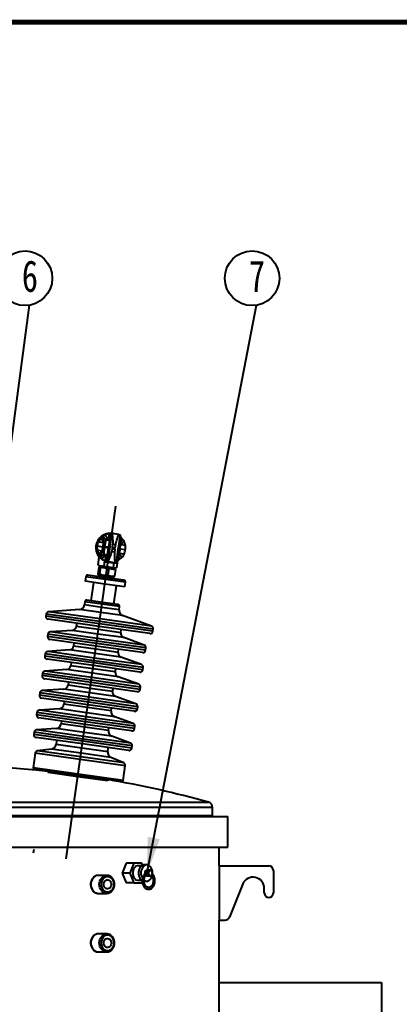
# Model space of a CAD drawing. Header units: millimetres. Extents: x 118006 to 124636, y -130611 to -125922.
# Drawn here: x 121599 to 122020, y -127170 to -126077 of the extents above; entities that cross this region are included whole.
import ezdxf

# ---------------------------------------------------------------- set-up
doc = ezdxf.new("R2010")
doc.units = ezdxf.units.MM
doc.header["$LTSCALE"] = 13
doc.linetypes.add('CENTERX2', pattern=[101.6, 63.5, -12.7, 12.7, -12.7])
for name, color, linetype in [('1', 4, 'Continuous'), ('中心线', 1, 'CENTERX2'), ('几何体', 7, 'Continuous'), ('注释', 2, 'Continuous')]:
    doc.layers.add(name, color=color, linetype=linetype)
doc.styles.add('SLDTEXTSTYLE0', font='hyswlongfangsong.ttf')
doc.styles.get("Standard").update_dxf_attribs({"font": 'gbenor.shx', "bigfont": 'gbcbig.shx'})
doc.dimstyles.new('SLDDIMSTYLE2', dxfattribs={"dimtxt": 0.18, "dimasz": 40.8, "dimexe": 0, "dimexo": 0.0625, "dimgap": 0, "dimtad": 0, "dimtih": 1, "dimtoh": 1, "dimdec": 0, "dimrnd": 1e-09, "dimzin": 0, "dimdsep": 46, "dimtxsty": 'Standard', "dimsah": 1, "dimcen": 0.09, "dimadec": 0, "dimazin": 0, "dimtfac": 40.8, "dimtdec": 0, "dimtofl": 0, "dimtmove": 0, "dimatfit": 3, "dimfxl": 1, "dimfrac": 2, "dimtolj": 1, "dimtzin": 0, "dimarcsym": 0})

msp = doc.modelspace()

# ---------------------------------------------------------------- linework, layer by layer
at = {"layer": '1', "color": 0, "lineweight": 40, "const_width": 5.53}
msp.add_lwpolyline([(118416.24, -130437.24), (124478.52, -130437.24), (124478.52, -126079.97), (118416.24, -126079.97), (118416.24, -130437.24)], dxfattribs=at)
at = {"layer": '中心线'}
for p, q in [((121650.45, -127008.42), (121705.46, -126617.07)), ((121614.37, -126997.87), (121613.78, -127002.08))]:
    msp.add_line(p, q, dxfattribs=at)
at = {"layer": '几何体'}
for p, q in [((121688.77, -126652.52), (121692.11, -126657.01)), ((121691.97, -126653.93), (121689.74, -126650.94)), ((121691.1, -126649.9), (121693.32, -126652.89)), ((121693.32, -126652.89), (121692.56, -126652.79)), ((121693.32, -126652.89), (121696.85, -126653.39)), ((121693.51, -126648.9), (121696.85, -126653.39)), ((121697.89, -126647.46), (121697.05, -126653.42)), ((121699.37, -126647.13), (121697.25, -126662.26)), ((121699.37, -126647.13), (121701.12, -126647.38)), ((121708.67, -126648.44), (121701.12, -126647.38)), ((121702.37, -126647.35), (121701.22, -126647.19)), ((121702.37, -126647.35), (121702.34, -126647.55)), ((121710.03, -126648.63), (121707.9, -126663.76)), ((121708.67, -126648.44), (121710.03, -126648.63)), ((121709.13, -126655.04), (121712, -126652.84)), ((121711.09, -126651.37), (121709.47, -126652.61)), ((121684.5, -126661), (121691.1, -126661.92)), ((121686.2, -126656.39), (121692.08, -126657.21)), ((121690.75, -126666.72), (121691.1, -126661.92)), ((121691.1, -126661.92), (121692.08, -126657.21)), ((121692.5, -126662.65), (121691.96, -126670.12)), ((121692.11, -126657.01), (121691.97, -126653.93)), ((121692.11, -126657.01), (121692.08, -126657.21)), ((121692.65, -126661.61), (121692.5, -126662.65)), ((121692.5, -126662.65), (121697.1, -126663.29)), ((121694.18, -126654.28), (121692.65, -126661.61)), ((121692.65, -126661.61), (121697.25, -126662.26)), ((121694.18, -126654.28), (121698.29, -126654.85)), ((121694.97, -126678.42), (121697.1, -126663.29)), ((121697.05, -126653.42), (121696.85, -126653.39)), ((121697.05, -126653.42), (121698.46, -126653.62)), ((121697.25, -126662.26), (121697.1, -126663.29)), ((121701.58, -126664.14), (121701.78, -126662.68)), ((121701.78, -126662.68), (121702, -126659.15)), ((121704.42, -126663.05), (121701.78, -126662.68)), ((121702, -126659.15), (121705.13, -126659.59)), ((121704.22, -126664.51), (121704.42, -126663.05)), ((121705.13, -126659.59), (121704.42, -126663.05)), ((121707.9, -126663.76), (121707.75, -126664.79)), ((121707.9, -126663.76), (121710.27, -126664.09)), ((121708.94, -126656.35), (121710.82, -126656.62)), ((121709.67, -126655.19), (121709.04, -126655.1)), ((121710.09, -126655.76), (121709.04, -126655.61)), ((121713.02, -126654.21), (121710.05, -126656.47)), ((121710.05, -126656.47), (121710.06, -126656.51)), ((121710.27, -126664.09), (121710.82, -126656.62)), ((121716.05, -126660.58), (121710.59, -126659.81)), ((121714.65, -126656.15), (121710.63, -126659.22)), ((121684.87, -126665.89), (121690.75, -126666.72)), ((121685.6, -126682.61), (121686.9, -126673.36)), ((121686.27, -126670.32), (121690.72, -126666.93)), ((121686.77, -126672.11), (121689.73, -126669.85)), ((121690.75, -126671.21), (121687.78, -126673.48)), ((121689.73, -126669.85), (121690.72, -126666.93)), ((121689.82, -126675.11), (121694.27, -126671.71)), ((121689.98, -126671.11), (121690.75, -126671.21)), ((121690.75, -126666.72), (121690.72, -126666.93)), ((121694.27, -126671.71), (121690.75, -126671.21)), ((121691.96, -126670.12), (121696.06, -126670.7)), ((121693.5, -126678.67), (121694.48, -126671.74)), ((121694.27, -126671.71), (121694.48, -126671.74)), ((121695.89, -126671.94), (121694.48, -126671.74)), ((121700.81, -126667.59), (121701.58, -126664.14)), ((121703.94, -126668.03), (121700.81, -126667.59)), ((121701.58, -126664.14), (121704.22, -126664.51)), ((121704.22, -126664.51), (121703.94, -126668.03)), ((121707.75, -126664.79), (121705.63, -126679.92)), ((121706.46, -126673.42), (121707.09, -126673.51)), ((121708.69, -126676.42), (121706.53, -126673.51)), ((121706.61, -126672.94), (121707.65, -126673.08)), ((121706.71, -126672.2), (121708.59, -126672.46)), ((121707.75, -126664.79), (121710.13, -126665.13)), ((121707.83, -126672.35), (121707.82, -126672.39)), ((121707.82, -126672.39), (121710.04, -126675.38)), ((121708.59, -126672.46), (121710.13, -126665.13)), ((121712.14, -126673.96), (121709.13, -126669.91)), ((121714.71, -126670.09), (121709.25, -126669.32)), ((121710.13, -126665.13), (121710.27, -126664.09)), ((121715.78, -126665.39), (121710.2, -126664.61)), ((121686.5, -126684.58), (121685.47, -126691.91)), ((121685.6, -126682.61), (121692.28, -126683.55)), ((121686.5, -126684.58), (121688.34, -126684.84)), ((121688.34, -126684.84), (121687.31, -126692.17)), ((121688.33, -126682.99), (121688.08, -126684.81)), ((121688.34, -126684.84), (121697.63, -126686.15)), ((121692.28, -126683.55), (121693.14, -126677.44)), ((121692.28, -126683.55), (121702.72, -126685.01)), ((121693.5, -126678.67), (121702.89, -126679.99)), ((121694.97, -126678.42), (121696.72, -126678.67)), ((121704.27, -126679.73), (121696.72, -126678.67)), ((121697.88, -126679.29), (121697.94, -126678.84)), ((121702.72, -126685.01), (121703.48, -126679.62)), ((121702.72, -126685.01), (121706.48, -126685.54)), ((121702.89, -126679.99), (121702.95, -126679.54)), ((121703.49, -126686.97), (121703.74, -126685.16)), ((121704.27, -126679.73), (121705.63, -126679.92)), ((121707.4, -126677.58), (121706.19, -126675.94)), ((121706.48, -126685.54), (121707.62, -126677.41)), ((121672.07, -126695.31), (121671.36, -126700.36)), ((121694.02, -126698.4), (121672.07, -126695.31)), ((121694.3, -126696.42), (121674.32, -126693.62)), ((121685.94, -126692.94), (121686.43, -126693.46)), ((121702.69, -126695.75), (121686.43, -126693.46)), ((121714.28, -126699.23), (121694.3, -126696.42)), ((121697.63, -126686.15), (121696.6, -126693.47)), ((121697.63, -126686.15), (121705.07, -126687.19)), ((121702.69, -126695.75), (121703.3, -126695.38)), ((121705.07, -126687.19), (121704.04, -126694.52)), ((121693.32, -126703.45), (121671.36, -126700.36)), ((121680.47, -126701.64), (121677.62, -126721.97)), ((121715.27, -126706.53), (121693.32, -126703.45)), ((121715.98, -126701.48), (121694.02, -126698.4)), ((121703.3, -126725.58), (121706.16, -126705.25)), ((121715.27, -126706.53), (121715.98, -126701.48)), ((121670.99, -126723.05), (121670.5, -126726.55)), ((121689.69, -126729.25), (121670.5, -126726.55)), ((121690.18, -126725.75), (121670.99, -126723.05)), ((121690.46, -126723.78), (121673.24, -126721.36)), ((121708.88, -126731.95), (121689.69, -126729.25)), ((121709.37, -126728.45), (121690.18, -126725.75)), ((121707.68, -126726.2), (121690.46, -126723.78)), ((121708.88, -126731.95), (121709.37, -126728.45)), ((121628.21, -126736.64), (121627.86, -126739.15)), ((121687.13, -126747.47), (121627.86, -126739.15)), ((121687.48, -126744.97), (121628.21, -126736.64)), ((121664.99, -126731.69), (121630.96, -126734.07)), ((121687.89, -126742.07), (121630.96, -126734.07)), ((121688.87, -126735.05), (121664.99, -126731.69)), ((121712.76, -126738.4), (121688.87, -126735.05)), ((121744.81, -126750.07), (121712.76, -126738.4)), ((121686.71, -126750.44), (121630.4, -126742.53)), ((121662.02, -126746.97), (121661.51, -126750.53)), ((121686.21, -126754), (121661.51, -126750.53)), ((121743.02, -126758.35), (121686.71, -126750.44)), ((121746.4, -126755.8), (121687.13, -126747.47)), ((121746.75, -126753.3), (121687.48, -126744.97)), ((121744.81, -126750.07), (121687.89, -126742.07)), ((121630.1, -126759.06), (121629.74, -126761.57)), ((121684.07, -126769.21), (121629.74, -126761.57)), ((121684.43, -126766.7), (121630.1, -126759.06)), ((121656.92, -126754.81), (121632.85, -126756.5)), ((121684.83, -126763.8), (121632.85, -126756.5)), ((121685.53, -126758.83), (121656.92, -126754.81)), ((121714.14, -126762.85), (121685.53, -126758.83)), ((121710.91, -126757.47), (121686.21, -126754)), ((121710.91, -126757.47), (121711.41, -126753.91)), ((121746.4, -126755.8), (121746.75, -126753.3)), ((121683.66, -126772.17), (121632.29, -126764.95)), ((121658.96, -126768.7), (121658.46, -126772.26)), ((121683.16, -126775.73), (121658.46, -126772.26)), ((121735.02, -126779.39), (121683.66, -126772.17)), ((121738.4, -126776.84), (121684.07, -126769.21)), ((121738.76, -126774.34), (121684.43, -126766.7)), ((121736.82, -126771.11), (121684.83, -126763.8)), ((121736.82, -126771.11), (121714.14, -126762.85)), ((121627.04, -126780.8), (121626.69, -126783.3)), ((121681.02, -126790.94), (121626.69, -126783.3)), ((121681.37, -126788.43), (121627.04, -126780.8)), ((121653.87, -126776.54), (121629.8, -126778.23)), ((121681.78, -126785.53), (121629.8, -126778.23)), ((121682.48, -126780.57), (121653.87, -126776.54)), ((121711.09, -126784.59), (121682.48, -126780.57)), ((121707.85, -126779.2), (121683.16, -126775.73)), ((121707.85, -126779.2), (121708.35, -126775.64)), ((121738.4, -126776.84), (121738.76, -126774.34)), ((121680.6, -126793.9), (121629.24, -126786.68)), ((121655.91, -126790.43), (121655.41, -126794)), ((121680.1, -126797.47), (121655.41, -126794)), ((121731.97, -126801.12), (121680.6, -126793.9)), ((121735.35, -126798.58), (121681.02, -126790.94)), ((121735.7, -126796.07), (121681.37, -126788.43)), ((121733.76, -126792.84), (121681.78, -126785.53)), ((121733.76, -126792.84), (121711.09, -126784.59)), ((121623.99, -126802.53), (121623.63, -126805.04)), ((121677.96, -126812.67), (121623.63, -126805.04)), ((121678.32, -126810.16), (121623.99, -126802.53)), ((121650.81, -126798.28), (121626.74, -126799.96)), ((121678.72, -126807.27), (121626.74, -126799.96)), ((121679.42, -126802.3), (121650.81, -126798.28)), ((121708.03, -126806.32), (121679.42, -126802.3)), ((121704.8, -126800.94), (121680.1, -126797.47)), ((121704.8, -126800.94), (121705.3, -126797.37)), ((121735.35, -126798.58), (121735.7, -126796.07)), ((121677.55, -126815.64), (121626.18, -126808.42)), ((121652.85, -126812.16), (121652.35, -126815.73)), ((121677.05, -126819.2), (121652.35, -126815.73)), ((121728.92, -126822.85), (121677.55, -126815.64)), ((121732.3, -126820.31), (121677.96, -126812.67)), ((121732.65, -126817.8), (121678.32, -126810.16)), ((121730.71, -126814.57), (121678.72, -126807.27)), ((121730.71, -126814.57), (121708.03, -126806.32)), ((121620.93, -126824.26), (121620.58, -126826.77)), ((121674.91, -126834.4), (121620.58, -126826.77)), ((121675.26, -126831.9), (121620.93, -126824.26)), ((121647.76, -126820.01), (121623.69, -126821.69)), ((121675.67, -126829), (121623.69, -126821.69)), ((121676.37, -126824.03), (121647.76, -126820.01)), ((121704.98, -126828.05), (121676.37, -126824.03)), ((121701.74, -126822.67), (121677.05, -126819.2)), ((121701.74, -126822.67), (121702.24, -126819.11)), ((121732.3, -126820.31), (121732.65, -126817.8)), ((121674.49, -126837.37), (121623.13, -126830.15)), ((121648.32, -126833.69), (121647.88, -126836.77)), ((121674.06, -126840.45), (121647.88, -126836.77)), ((121725.86, -126844.59), (121674.49, -126837.37)), ((121729.24, -126842.04), (121674.91, -126834.4)), ((121729.59, -126839.53), (121675.26, -126831.9)), ((121727.65, -126836.3), (121675.67, -126829)), ((121727.65, -126836.3), (121704.98, -126828.05)), ((121617.88, -126845.99), (121617.53, -126848.5)), ((121671.86, -126856.14), (121617.53, -126848.5)), ((121672.21, -126853.63), (121617.88, -126845.99)), ((121642.37, -126841.9), (121620.63, -126843.42)), ((121672.62, -126850.73), (121620.63, -126843.42)), ((121673.25, -126846.24), (121642.37, -126841.9)), ((121704.12, -126850.58), (121673.25, -126846.24)), ((121700.24, -126844.12), (121674.06, -126840.45)), ((121700.24, -126844.12), (121700.67, -126841.05)), ((121729.24, -126842.04), (121729.59, -126839.53)), ((121671.44, -126859.1), (121620.07, -126851.88)), ((121645.26, -126855.42), (121644.83, -126858.5)), ((121671.01, -126862.18), (121644.83, -126858.5)), ((121722.81, -126866.32), (121671.44, -126859.1)), ((121726.19, -126863.77), (121671.86, -126856.14)), ((121726.54, -126861.26), (121672.21, -126853.63)), ((121724.6, -126858.04), (121672.62, -126850.73)), ((121724.6, -126858.04), (121704.12, -126850.58)), ((121614.82, -126867.73), (121614.47, -126870.23)), ((121668.8, -126877.87), (121614.47, -126870.23)), ((121669.15, -126875.36), (121614.82, -126867.73)), ((121639.32, -126863.64), (121617.58, -126865.16)), ((121669.56, -126872.46), (121617.58, -126865.16)), ((121670.19, -126867.98), (121639.32, -126863.64)), ((121701.06, -126872.31), (121670.19, -126867.98)), ((121697.18, -126865.86), (121671.01, -126862.18)), ((121697.18, -126865.86), (121697.62, -126862.78)), ((121726.19, -126863.77), (121726.54, -126861.26)), ((121668.39, -126880.83), (121617.02, -126873.61)), ((121639.74, -126876.81), (121639.09, -126881.43)), ((121667.74, -126885.46), (121639.09, -126881.43)), ((121719.75, -126888.05), (121668.39, -126880.83)), ((121723.13, -126885.5), (121668.8, -126877.87)), ((121723.49, -126883), (121669.15, -126875.36)), ((121721.55, -126879.77), (121669.56, -126872.46)), ((121721.55, -126879.77), (121701.06, -126872.31)), ((121616.09, -126890.96), (121613.79, -126907.37)), ((121665.98, -126897.97), (121616.09, -126890.96)), ((121633.89, -126886.54), (121618.69, -126888.41)), ((121666.38, -126895.11), (121618.69, -126888.41)), ((121666.93, -126891.18), (121633.89, -126886.54)), ((121699.97, -126895.83), (121666.93, -126891.18)), ((121696.38, -126889.48), (121667.74, -126885.46)), ((121696.38, -126889.48), (121697.03, -126884.86)), ((121723.13, -126885.5), (121723.49, -126883)), ((121715.86, -126904.98), (121665.98, -126897.97)), ((121714.07, -126901.81), (121666.38, -126895.11)), ((121714.07, -126901.81), (121699.97, -126895.83)), ((121663.67, -126914.38), (121613.79, -126907.37)), ((121663.53, -126915.37), (121614.63, -126908.49)), ((121663.27, -126917.22), (121629.86, -126912.53)), ((121713.56, -126921.39), (121663.67, -126914.38)), ((121713.56, -126921.39), (121715.86, -126904.98)), ((121696.22, -126921.85), (121663.27, -126917.22)), ((121712.43, -126922.24), (121663.53, -126915.37)), ((121409.2, -126945.44), (121808.11, -126945.44)), ((121812.49, -126951.21), (121405.58, -126951.21)), ((121812.49, -126960.17), (121812.49, -126951.21)), ((121399.78, -126960.17), (121812.49, -126960.17)), ((121564.99, -126961.17), (121829.49, -126961.17)), ((121829.49, -126995.17), (121829.49, -126961.17)), ((121564.99, -126995.17), (121829.49, -126995.17)), ((121819.99, -127016.17), (121819.99, -126995.17)), ((121716.96, -127013.02), (121712.43, -127024.02)), ((121725.3, -127013.02), (121716.96, -127013.02)), ((121725.3, -127013.02), (121720.77, -127024.02)), ((121734.36, -127013.02), (121725.3, -127013.02)), ((121735.29, -127015.29), (121734.36, -127013.02)), ((121720.77, -127024.02), (121712.43, -127024.02)), ((121712.43, -127024.02), (121716.96, -127035.02)), ((121720.77, -127024.02), (121725.3, -127035.02)), ((121733.9, -127016.02), (121729.83, -127016.02)), ((121739.65, -127015.02), (121736.84, -127015.02)), ((121743.77, -127021.02), (121739.65, -127021.02)), ((121746.03, -127024.93), (121746.06, -127024.02)), ((121819.99, -127016.17), (121819.99, -127076.17)), ((121819.99, -127016.17), (121874.99, -127016.17)), ((121879.99, -127021.17), (121879.99, -127046.17)), ((121695.33, -127026.61), (121685.97, -127026.61)), ((121695.01, -127026.62), (121695.33, -127026.61)), ((121725.3, -127035.02), (121716.96, -127035.02)), ((121725.3, -127035.02), (121734.36, -127035.02)), ((121729.83, -127032.02), (121733.9, -127032.02)), ((121734.36, -127035.02), (121734.7, -127034.2)), ((121736.84, -127033.02), (121739.65, -127033.02)), ((121739.65, -127027.02), (121743.77, -127027.02)), ((121746.78, -127032.52), (121748.48, -127032.52)), ((121748.48, -127032.52), (121748.78, -127032.52)), ((121846.03, -127036.19), (121831.25, -127073.03)), ((121869.99, -127046.17), (121869.99, -127041.17)), ((121685.97, -127046.61), (121695.33, -127046.61)), ((121695.7, -127046.6), (121695.33, -127046.61)), ((121819.99, -127245.58), (121819.99, -127076.17)), ((121819.99, -127076.17), (121826.61, -127076.17)), ((121695.33, -127091.61), (121685.97, -127091.61)), ((121695.01, -127091.62), (121695.33, -127091.61)), ((121685.97, -127111.61), (121695.33, -127111.61)), ((121695.7, -127111.6), (121695.33, -127111.61)), ((121819.99, -127145.58), (121999.99, -127145.58)), ((121999.99, -127145.58), (121999.99, -127752.58))]:
    msp.add_line(p, q, dxfattribs=at)
at = {"layer": '几何体', "flags": 128}
for points in [[(121812.66, -126961.17), (121812.55, -126960.76), (121812.49, -126960.17)], [(121729.83, -127016.02), (121728.91, -127016.13), (121727.72, -127016.59), (121726.63, -127017.4), (121725.69, -127018.52), (121724.94, -127019.9), (121724.43, -127021.47), (121724.16, -127023.16), (121724.16, -127024.89), (121724.43, -127026.58), (121724.94, -127028.15), (121725.69, -127029.52), (121726.63, -127030.64), (121727.72, -127031.45), (121728.91, -127031.92), (121729.83, -127032.02)], [(121736.84, -127015.02), (121736.52, -127015.03), (121735.23, -127015.31), (121734.01, -127015.94), (121732.91, -127016.9), (121731.97, -127018.16), (121731.23, -127019.65), (121730.72, -127021.33), (121730.46, -127023.11), (121730.46, -127024.93), (121730.72, -127026.71), (121731.23, -127028.39), (121731.97, -127029.88), (121732.91, -127031.14), (121734.01, -127032.1), (121734.58, -127032.45)], [(121746.06, -127024.02), (121745.93, -127022.21), (121745.54, -127020.47), (121744.91, -127018.88), (121744.07, -127017.5), (121743.04, -127016.38), (121741.87, -127015.58), (121740.62, -127015.12), (121739.32, -127015.03), (121738.04, -127015.31), (121736.82, -127015.94), (121735.72, -127016.9), (121734.77, -127018.16), (121734.03, -127019.65), (121733.52, -127021.33), (121733.26, -127023.11), (121733.26, -127024.93), (121733.52, -127026.71), (121734.03, -127028.39), (121734.77, -127029.88), (121734.78, -127029.9)], [(121739.65, -127021.02), (121739.27, -127021.07), (121738.58, -127021.42), (121738.01, -127022.09), (121737.63, -127022.99), (121737.51, -127024.02), (121737.56, -127024.69)], [(121745.91, -127024.02), (121745.78, -127022.99), (121745.41, -127022.09), (121744.84, -127021.42), (121744.14, -127021.07), (121743.4, -127021.07), (121742.7, -127021.42), (121742.13, -127022.09), (121741.76, -127022.99), (121741.63, -127024.02), (121741.76, -127025.05), (121742.13, -127025.95), (121742.7, -127026.62), (121743.4, -127026.98), (121744.14, -127026.98), (121744.84, -127026.62), (121745.41, -127025.95), (121745.78, -127025.05), (121745.91, -127024.02)], [(121685.97, -127026.61), (121685.57, -127026.62), (121684, -127026.89), (121682.5, -127027.51), (121681.13, -127028.46), (121679.93, -127029.71), (121678.95, -127031.2), (121678.22, -127032.89), (121677.77, -127034.72), (121677.62, -127036.61)], [(121686.98, -127036.61), (121687.13, -127034.72), (121687.58, -127032.89), (121688.31, -127031.2), (121689.29, -127029.71), (121690.49, -127028.46), (121691.86, -127027.51), (121693.36, -127026.89), (121694.93, -127026.62), (121695.01, -127026.62)], [(121689.06, -127036.61), (121689.21, -127038.38), (121689.67, -127040.07), (121690.41, -127041.61), (121691.41, -127042.93), (121692.61, -127043.97), (121693.96, -127044.69), (121695.41, -127045.06), (121696.9, -127045.06), (121698.35, -127044.69), (121699.7, -127043.97), (121700.9, -127042.93), (121701.89, -127041.61), (121702.64, -127040.07), (121703.09, -127038.38), (121703.25, -127036.61), (121703.09, -127034.84), (121702.64, -127033.15), (121701.89, -127031.61), (121700.9, -127030.29), (121699.7, -127029.25), (121698.35, -127028.53), (121696.9, -127028.16), (121695.41, -127028.16), (121693.96, -127028.53), (121692.61, -127029.25), (121691.41, -127030.29), (121690.41, -127031.61), (121689.67, -127033.15), (121689.21, -127034.84), (121689.06, -127036.61)], [(121691.98, -127036.61), (121692.13, -127035.26), (121692.59, -127034.01), (121693.3, -127032.96), (121694.23, -127032.17), (121695.3, -127031.71), (121696.44, -127031.62), (121697.55, -127031.9), (121698.56, -127032.53), (121699.39, -127033.45), (121699.98, -127034.62), (121700.29, -127035.93), (121700.29, -127037.29), (121699.98, -127038.6), (121699.39, -127039.77), (121698.56, -127040.69), (121697.55, -127041.32), (121696.44, -127041.6), (121695.3, -127041.51), (121694.23, -127041.05), (121693.3, -127040.26), (121692.59, -127039.21), (121692.13, -127037.96), (121691.98, -127036.61)], [(121736.55, -127031.91), (121736.82, -127032.1), (121738.04, -127032.73), (121739.32, -127033.01), (121740.62, -127032.92), (121741.87, -127032.46), (121743.04, -127031.66), (121744.07, -127030.54), (121744.91, -127029.16), (121745.54, -127027.6)], [(121677.62, -127036.61), (121677.77, -127038.5), (121678.22, -127040.33), (121678.95, -127042.02), (121679.93, -127043.51), (121681.13, -127044.76), (121682.5, -127045.71), (121684, -127046.33), (121685.55, -127046.6)], [(121695.33, -127046.61), (121694.93, -127046.6), (121693.36, -127046.33), (121691.86, -127045.71), (121690.49, -127044.76), (121689.29, -127043.51), (121688.31, -127042.02), (121687.58, -127040.33), (121687.13, -127038.5), (121686.98, -127036.61)], [(121685.55, -127046.6), (121685.57, -127046.6), (121685.97, -127046.61)], [(121685.97, -127091.61), (121685.57, -127091.62), (121684, -127091.89), (121682.5, -127092.51), (121681.13, -127093.46), (121679.93, -127094.71), (121678.95, -127096.2), (121678.22, -127097.89), (121677.77, -127099.72), (121677.62, -127101.61)], [(121686.98, -127101.61), (121687.13, -127099.72), (121687.58, -127097.89), (121688.31, -127096.2), (121689.29, -127094.71), (121690.49, -127093.46), (121691.86, -127092.51), (121693.36, -127091.89), (121694.93, -127091.62), (121695.01, -127091.62)], [(121689.06, -127101.61), (121689.21, -127103.38), (121689.67, -127105.07), (121690.41, -127106.61), (121691.41, -127107.93), (121692.61, -127108.97), (121693.96, -127109.69), (121695.41, -127110.06), (121696.9, -127110.06), (121698.35, -127109.69), (121699.7, -127108.97), (121700.9, -127107.93), (121701.89, -127106.61), (121702.64, -127105.07), (121703.09, -127103.38), (121703.25, -127101.61), (121703.09, -127099.84), (121702.64, -127098.15), (121701.89, -127096.61), (121700.9, -127095.29), (121699.7, -127094.25), (121698.35, -127093.53), (121696.9, -127093.16), (121695.41, -127093.16), (121693.96, -127093.53), (121692.61, -127094.25), (121691.41, -127095.29), (121690.41, -127096.61), (121689.67, -127098.15), (121689.21, -127099.84), (121689.06, -127101.61)], [(121691.98, -127101.61), (121692.13, -127100.26), (121692.59, -127099.01), (121693.3, -127097.96), (121694.23, -127097.17), (121695.3, -127096.71), (121696.44, -127096.62), (121697.55, -127096.9), (121698.56, -127097.53), (121699.39, -127098.45), (121699.98, -127099.62), (121700.29, -127100.93), (121700.29, -127102.29), (121699.98, -127103.6), (121699.39, -127104.77), (121698.56, -127105.69), (121697.55, -127106.32), (121696.44, -127106.6), (121695.3, -127106.51), (121694.23, -127106.05), (121693.3, -127105.26), (121692.59, -127104.21), (121692.13, -127102.96), (121691.98, -127101.61)], [(121677.62, -127101.61), (121677.77, -127103.5), (121678.22, -127105.33), (121678.95, -127107.02), (121679.93, -127108.51), (121681.13, -127109.76), (121682.5, -127110.71), (121684, -127111.33), (121685.55, -127111.6)], [(121685.55, -127111.6), (121685.57, -127111.6), (121685.97, -127111.61)], [(121695.33, -127111.61), (121694.93, -127111.6), (121693.36, -127111.33), (121691.86, -127110.71), (121690.49, -127109.76), (121689.29, -127108.51), (121688.31, -127107.02), (121687.58, -127105.33), (121687.13, -127103.5), (121686.98, -127101.61)]]:
    msp.add_lwpolyline(points, dxfattribs=at)
at = {"layer": '几何体'}
for centre, radius, start, end in [((121699.33, -126663.08), 16.14, 127.48228, 216.51772), ((121700.76, -126663.25), 16.09, 138.16187, 154.76398), ((121699.05, -126662.73), 15.69, 82.06107, 127.46323), ((121700.53, -126662.95), 15.71, 99.68182, 116.55002), ((121700.44, -126662.98), 15.76, 47.46107, 53.57715), ((121700.17, -126663.16), 16.09, 9.23602, 25.83813), ((121700.75, -126663.31), 16.09, 189.23602, 205.83813), ((121699.11, -126663.21), 15.88, 216.63041, 219.75322), ((121700.16, -126663.23), 16.09, 318.16187, 334.76398), ((121700.45, -126663.53), 15.72, 227.45277, 242.2587), ((121700.37, -126663.48), 15.75, 290.42253, 296.53925), ((121674.05, -126695.59), 2, 82, 172), ((121684.05, -126691.96), 2.99, 262, 329.31104), ((121705.39, -126694.96), 2.99, 194.68896, 262), ((121714, -126701.21), 2, 352, 82), ((121664.57, -126725.72), 5.99, 274, 352), ((121672.96, -126723.33), 2, 82, 172), ((121707.4, -126728.17), 2, 352, 82), ((121630.82, -126739.56), 2.99, 172, 262), ((121631.17, -126737.05), 2.99, 94, 172), ((121714.81, -126732.78), 5.99, 172, 250), ((121656.58, -126749.84), 4.99, 274, 352), ((121743.79, -126752.88), 2.99, 352, 70), ((121632.71, -126761.99), 2.99, 172, 262), ((121633.06, -126759.48), 2.99, 94, 172), ((121715.85, -126758.17), 4.99, 172, 250), ((121743.43, -126755.39), 2.99, 262, 352), ((121653.52, -126771.57), 4.99, 274, 352), ((121735.79, -126773.92), 2.99, 352, 70), ((121629.65, -126783.72), 2.99, 172, 262), ((121630, -126781.21), 2.99, 94, 172), ((121712.79, -126779.9), 4.99, 172, 250), ((121735.44, -126776.43), 2.99, 262, 352), ((121650.47, -126793.3), 4.99, 274, 352), ((121732.74, -126795.65), 2.99, 352, 70), ((121626.6, -126805.45), 2.99, 172, 262), ((121626.95, -126802.95), 2.99, 94, 172), ((121709.74, -126801.63), 4.99, 172, 250), ((121732.39, -126798.16), 2.99, 262, 352), ((121647.41, -126815.03), 4.99, 274, 352), ((121729.68, -126817.38), 2.99, 352, 70), ((121623.54, -126827.18), 2.99, 172, 262), ((121623.9, -126824.68), 2.99, 94, 172), ((121706.68, -126823.36), 4.99, 172, 250), ((121729.33, -126819.89), 2.99, 262, 352), ((121641.96, -126835.93), 5.99, 274, 352), ((121726.63, -126839.12), 2.99, 352, 70), ((121620.49, -126848.92), 2.99, 172, 262), ((121620.84, -126846.41), 2.99, 94, 172), ((121706.17, -126844.96), 5.99, 172, 250), ((121726.28, -126841.62), 2.99, 262, 352), ((121638.9, -126857.67), 5.99, 274, 352), ((121723.58, -126860.85), 2.99, 352, 70), ((121617.43, -126870.65), 2.99, 172, 262), ((121617.79, -126868.14), 2.99, 94, 172), ((121703.11, -126866.69), 5.99, 172, 250), ((121723.22, -126863.36), 2.99, 262, 352), ((121633.16, -126880.6), 5.99, 277, 352), ((121720.52, -126882.58), 2.99, 352, 70), ((121619.05, -126891.38), 2.99, 97, 172), ((121702.31, -126890.32), 5.99, 172, 247), ((121720.17, -126885.09), 2.99, 262, 352), ((121712.9, -126904.56), 2.99, 352, 67), ((121514.99, -127992.26), 1087.09, 83.91322, 95.09362), ((121614.77, -126907.51), 0.998, 172, 262), ((121514.99, -127992.26), 1087.09, 74.35744, 80.38817), ((121712.57, -126921.25), 0.998, 262, 352), ((121806.49, -126951.21), 6, 0, 74.35744), ((121874.99, -127021.17), 5, 0, 90), ((121739.69, -127025.28), 1.74, 229.68341, 268.56982), ((121857.49, -127041.17), 12.5, 0, 156.51716), ((121874.99, -127046.17), 5, 180, 0), ((121826.61, -127071.17), 5, 270, 338.14563)]:
    msp.add_arc(centre, radius, start, end, dxfattribs=at)
for centre, major_axis, ratio, start_param, end_param in [((121699.67, -126663.13), (-4.75, 15.98), 0.7360821, 0.5148193, 0.6498167), ((121699.67, -126663.13), (19.02, 4.4), 0.7894274, 1.7141634, 1.8491608), ((121700.14, -126663.19), (2.23, 15.84), 0.9207482, 0.204864, 0.3046927), ((121700.14, -126663.19), (2.23, 15.84), 0.9207482, 0, 0.158279), ((121700.14, -126663.19), (16.69, -2.35), 0.9490795, 1.4125173, 1.5707963), ((121699.67, -126663.13), (8.97, 14.06), 0.7360821, 5.875604, 6.0106014), ((121700.14, -126663.19), (-8.84, 13.87), 0.9341692, 0.8972542, 1.2019469), ((121700.14, -126663.19), (12.32, 10.9), 0.9341692, 1.9396458, 2.2443384), ((121692.22, -126652.74), (0.2, 1.4), 0.112773, 1.9321635, 2.6011732), ((121710.3, -126655.28), (0.2, 1.4), 0.112773, 1.9321635, 2.6011732), ((121699.67, -126663.13), (17.07, -9.48), 0.7894274, 1.0501965, 1.1851939), ((121700.14, -126663.19), (12.32, 10.9), 0.9341692, 5.3859311, 5.6906238), ((121699.67, -126663.13), (8.97, 14.06), 0.7360821, 2.491776, 2.6267734), ((121701.92, -126663.44), (20.02, -2.81), 0.791492, 3.9814605, 4.3720776), ((121699.67, -126663.13), (17.07, -9.48), 0.7894274, 4.4340245, 4.5690219), ((121689.64, -126671.06), (0.2, 1.4), 0.112773, 0.5404195, 1.2094292), ((121707.73, -126673.6), (0.2, 1.4), 0.112773, 0.5404195, 1.2094292), ((121699.67, -126663.13), (19.02, 4.4), 0.7894274, 5.0979914, 5.2329888), ((121700.14, -126663.19), (-8.84, 13.87), 0.9341692, 3.7341542, 4.0388469), ((121699.67, -126663.13), (-4.75, 15.98), 0.7360821, 3.4141766, 3.549174)]:
    msp.add_ellipse(centre, major_axis=major_axis, ratio=ratio, start_param=start_param, end_param=end_param, dxfattribs=at)
for points, knots in [([(121689.74, -126650.94), (121689.78, -126650.89), (121689.85, -126650.8), (121690.06, -126650.61), (121690.31, -126650.4), (121690.59, -126650.2), (121690.87, -126650.02), (121691.02, -126649.94), (121691.1, -126649.9)], [0, 0, 0, 0, 0.1638261, 0.3276535, 0.4913934, 0.6548507, 0.8182779, 1, 1, 1, 1]), ([(121692, -126653.21), (121692.01, -126653.16), (121692.03, -126653.05), (121692.13, -126652.92), (121692.26, -126652.82), (121692.41, -126652.78), (121692.51, -126652.78), (121692.56, -126652.79)], [0, 0, 0, 0, 0.21361354, 0.42787763, 0.62644814, 0.81625066, 1, 1, 1, 1]), ([(121701.12, -126647.38), (121701.32, -126648.77), (121701.87, -126652.66), (121701.95, -126656.61), (121702, -126659.15)], [0, 0, 0, 0, 0.3585631, 1, 1, 1, 1]), ([(121705.13, -126659.59), (121705.56, -126658.02), (121706.44, -126654.88), (121707.59, -126651.13), (121708.43, -126649.04), (121708.67, -126648.44)], [0, 0, 0, 0, 0.4151672, 0.8312595, 1, 1, 1, 1]), ([(121712, -126652.84), (121712.03, -126652.89), (121712.09, -126652.99), (121712.25, -126653.22), (121712.44, -126653.48), (121712.64, -126653.75), (121712.85, -126654.02), (121712.96, -126654.14), (121713.02, -126654.21)], [0, 0, 0, 0, 0.1638261, 0.3276535, 0.4913934, 0.6548507, 0.8182779, 1, 1, 1, 1]), ([(121709.67, -126655.19), (121709.72, -126655.2), (121709.82, -126655.23), (121709.95, -126655.33), (121710.04, -126655.46), (121710.09, -126655.61), (121710.09, -126655.71), (121710.09, -126655.76)], [0, 0, 0, 0, 0.2136135, 0.4278776, 0.6264481, 0.8162507, 1, 1, 1, 1]), ([(121687.78, -126673.48), (121687.73, -126673.42), (121687.61, -126673.32), (121687.4, -126673.08), (121687.19, -126672.81), (121687, -126672.54), (121686.84, -126672.29), (121686.79, -126672.17), (121686.77, -126672.11)], [0, 0, 0, 0, 0.1638261, 0.3276535, 0.4913934, 0.6548507, 0.8182779, 1, 1, 1, 1]), ([(121689.98, -126671.11), (121689.93, -126671.09), (121689.82, -126671.07), (121689.68, -126670.96), (121689.59, -126670.83), (121689.55, -126670.69), (121689.56, -126670.59), (121689.57, -126670.54)], [0, 0, 0, 0, 0.2136135, 0.4278776, 0.6264481, 0.8162507, 1, 1, 1, 1]), ([(121696.72, -126678.67), (121697.29, -126677.38), (121698.9, -126673.8), (121700.07, -126670.02), (121700.81, -126667.59)], [0, 0, 0, 0, 0.3585631, 1, 1, 1, 1]), ([(121703.94, -126668.03), (121703.93, -126669.66), (121703.9, -126672.92), (121703.98, -126676.85), (121704.2, -126679.08), (121704.27, -126679.73)], [0, 0, 0, 0, 0.4151672, 0.8312595, 1, 1, 1, 1]), ([(121707.65, -126673.08), (121707.64, -126673.14), (121707.61, -126673.25), (121707.5, -126673.38), (121707.37, -126673.47), (121707.23, -126673.52), (121707.14, -126673.51), (121707.09, -126673.51)], [0, 0, 0, 0, 0.2136135, 0.4278776, 0.6264481, 0.8162507, 1, 1, 1, 1]), ([(121710.04, -126675.38), (121709.98, -126675.42), (121709.84, -126675.51), (121709.59, -126675.69), (121709.31, -126675.9), (121709.05, -126676.1), (121708.82, -126676.28), (121708.73, -126676.37), (121708.69, -126676.42)], [0, 0, 0, 0, 0.1638261, 0.3276535, 0.4913934, 0.6548507, 0.8182779, 1, 1, 1, 1]), ([(121687.31, -126692.17), (121687.15, -126692.4), (121686.82, -126692.87), (121686.36, -126693.18), (121685.96, -126693.04), (121685.67, -126692.54), (121685.52, -126692.08), (121685.47, -126691.91)], [0, 0, 0, 0, 0.2132445, 0.4314983, 0.6454864, 0.8680422, 1, 1, 1, 1]), ([(121696.6, -126693.47), (121696.43, -126693.52), (121695.64, -126693.73), (121694.22, -126693.98), (121692.28, -126694.02), (121690.34, -126693.63), (121688.67, -126692.95), (121687.7, -126692.39), (121687.31, -126692.17)], [0, 0, 0, 0, 0.055345, 0.2502873, 0.4448229, 0.6537706, 0.8631568, 1, 1, 1, 1]), ([(121704.04, -126694.52), (121703.5, -126694.7), (121702.39, -126695.06), (121700.7, -126695.2), (121699.03, -126694.88), (121697.68, -126694.22), (121696.89, -126693.67), (121696.6, -126693.47)], [0, 0, 0, 0, 0.2132445, 0.4314983, 0.6454864, 0.8680422, 1, 1, 1, 1]), ([(121703.29, -126695.37), (121703.44, -126695.25), (121703.68, -126695.06), (121703.94, -126694.67), (121704.04, -126694.52)], [0, 0, 0, 0, 0.61037482, 1, 1, 1, 1]), ([(121630.93, -126910.78), (121630.78, -126910.88), (121630.48, -126911.09), (121630.01, -126911.65), (121629.86, -126912.18), (121629.77, -126912.52)], [0, 0, 0, 0, 0.24950427, 0.51720886, 1, 1, 1, 1]), ([(121696.73, -126921.67), (121696.73, -126921.32), (121696.72, -126920.67), (121696.32, -126920.18), (121696.14, -126919.95)], [0, 0, 0, 0, 0.542959, 1, 1, 1, 1]), ([(121739.37, -127023.47), (121739.2, -127023.55), (121738.63, -127023.81), (121737.72, -127024.49), (121736.71, -127025.57), (121735.86, -127026.88), (121735.21, -127028.38), (121734.76, -127030.03), (121734.54, -127031.76), (121734.56, -127033.51), (121734.81, -127035.23), (121735.29, -127036.87), (121735.98, -127038.37), (121736.87, -127039.68), (121737.94, -127040.74), (121739.14, -127041.53), (121740.43, -127042), (121741.76, -127042.14), (121743.06, -127041.96), (121744.31, -127041.47), (121745.46, -127040.69), (121746.48, -127039.65), (121747.36, -127038.37), (121748.05, -127036.9), (121748.52, -127035.27), (121748.75, -127033.79), (121748.77, -127032.86), (121748.78, -127032.52)], [0, 0, 0, 0, 0.0164205, 0.0571806, 0.0983552, 0.1400523, 0.1820628, 0.2242048, 0.2663739, 0.3085671, 0.3508113, 0.3931313, 0.4355542, 0.4780671, 0.5205312, 0.5626953, 0.6042553, 0.6450812, 0.6853988, 0.725598, 0.7661037, 0.8071864, 0.8488147, 0.8907902, 0.9329212, 0.9750874, 1, 1, 1, 1]), ([(121739.36, -127023.46), (121739.37, -127023.46), (121739.45, -127023.4), (121739.61, -127023.4), (121739.81, -127023.46), (121739.98, -127023.63), (121740.12, -127023.88), (121740.22, -127024.21), (121740.27, -127024.57), (121740.27, -127024.9), (121740.2, -127025.15), (121740.11, -127025.32), (121740.01, -127025.35), (121739.98, -127025.37)], [0, 0, 0, 0, 0.0062219, 0.1113956, 0.2054264, 0.3008192, 0.4067804, 0.5223936, 0.6370711, 0.743743, 0.8459433, 0.9494804, 1, 1, 1, 1]), ([(121686.16, -127026.65), (121685.96, -127026.64), (121685.25, -127026.58), (121684.04, -127026.82), (121682.58, -127027.36), (121681.23, -127028.2), (121680.04, -127029.29), (121679.02, -127030.62), (121678.22, -127032.14), (121677.67, -127033.81), (121677.41, -127035.32), (121677.38, -127036.26), (121677.37, -127036.61)], [0, 0, 0, 0, 0.0428607, 0.1528187, 0.2626251, 0.3727756, 0.4836366, 0.595322, 0.7077384, 0.8206999, 0.9340314, 1, 1, 1, 1]), ([(121695.72, -127046.56), (121696.01, -127046.55), (121696.82, -127046.52), (121698.09, -127046.13), (121699.49, -127045.43), (121700.76, -127044.43), (121701.86, -127043.2), (121702.75, -127041.76), (121703.42, -127040.15), (121703.83, -127038.42), (121703.97, -127036.64), (121703.84, -127034.85), (121703.43, -127033.11), (121702.76, -127031.48), (121701.85, -127030.01), (121700.73, -127028.75), (121699.43, -127027.75), (121697.99, -127027.05), (121696.49, -127026.63), (121695.49, -127026.63), (121695, -127026.62)], [0, 0, 0, 0, 0.0319733, 0.0877812, 0.143651, 0.1998158, 0.2563898, 0.3133655, 0.3706613, 0.4281808, 0.4858509, 0.54363, 0.6014942, 0.6594158, 0.7173388, 0.7751585, 0.8327218, 0.8898671, 0.9464987, 1, 1, 1, 1]), ([(121746.78, -127032.52), (121746.78, -127032.78), (121746.76, -127033.56), (121746.57, -127034.83), (121746.15, -127036.24), (121745.55, -127037.5), (121744.8, -127038.54), (121743.94, -127039.34), (121743, -127039.87), (121742.03, -127040.12), (121741.03, -127040.08), (121740.02, -127039.73), (121739.06, -127039.06), (121738.21, -127038.13), (121737.51, -127036.97), (121736.98, -127035.62), (121736.64, -127034.15), (121736.52, -127032.61), (121736.62, -127031.07), (121736.93, -127029.58), (121737.43, -127028.23), (121738.1, -127027.06), (121738.9, -127026.13), (121739.56, -127025.6), (121739.93, -127025.42), (121739.99, -127025.39)], [0, 0, 0, 0, 0.023397, 0.0689606, 0.1144752, 0.1598468, 0.205109, 0.2503805, 0.2960045, 0.342637, 0.3909601, 0.4403665, 0.4884497, 0.5351018, 0.5810397, 0.6267472, 0.6724002, 0.718058, 0.763708, 0.8092912, 0.854746, 0.90006, 0.9453054, 0.9906681, 1, 1, 1, 1]), ([(121744.82, -127026.63), (121744.98, -127026.81), (121745.41, -127027.3), (121745.97, -127028.37), (121746.46, -127029.74), (121746.74, -127031.15), (121746.77, -127032.09), (121746.78, -127032.52)], [0, 0, 0, 0, 0.1336997, 0.3606241, 0.5867355, 0.8126559, 1, 1, 1, 1]), ([(121748.78, -127032.52), (121748.78, -127032.21), (121748.76, -127031.31), (121748.54, -127029.86), (121748.08, -127028.21), (121747.38, -127026.72), (121746.63, -127025.55), (121746.05, -127025), (121745.84, -127024.8)], [0, 0, 0, 0, 0.1037783, 0.297852, 0.4924615, 0.6875421, 0.8830476, 1, 1, 1, 1]), ([(121677.37, -127036.61), (121677.38, -127036.94), (121677.4, -127037.86), (121677.66, -127039.37), (121678.21, -127041.05), (121679.02, -127042.59), (121680.05, -127043.95), (121681.28, -127045.07), (121682.67, -127045.9), (121684.1, -127046.44), (121685.07, -127046.53), (121685.52, -127046.58)], [0, 0, 0, 0, 0.0655776, 0.1847591, 0.30419603, 0.4236973, 0.54309306, 0.66210653, 0.78039629, 0.89768428, 1, 1, 1, 1]), ([(121686.16, -127091.65), (121685.96, -127091.64), (121685.25, -127091.58), (121684.04, -127091.82), (121682.58, -127092.36), (121681.23, -127093.2), (121680.04, -127094.29), (121679.02, -127095.62), (121678.22, -127097.14), (121677.67, -127098.81), (121677.41, -127100.32), (121677.38, -127101.26), (121677.37, -127101.61)], [0, 0, 0, 0, 0.0428607, 0.1528187, 0.2626251, 0.3727756, 0.4836366, 0.595322, 0.7077384, 0.8206999, 0.9340314, 1, 1, 1, 1]), ([(121695.72, -127111.56), (121696.01, -127111.55), (121696.82, -127111.52), (121698.09, -127111.13), (121699.49, -127110.43), (121700.76, -127109.43), (121701.86, -127108.2), (121702.75, -127106.76), (121703.42, -127105.15), (121703.83, -127103.42), (121703.97, -127101.64), (121703.84, -127099.85), (121703.43, -127098.11), (121702.76, -127096.48), (121701.85, -127095.01), (121700.73, -127093.75), (121699.43, -127092.75), (121697.99, -127092.05), (121696.49, -127091.63), (121695.49, -127091.63), (121695, -127091.62)], [0, 0, 0, 0, 0.0319733, 0.0877812, 0.143651, 0.1998158, 0.2563898, 0.3133655, 0.3706613, 0.4281808, 0.4858509, 0.54363, 0.6014942, 0.6594158, 0.7173388, 0.7751585, 0.8327218, 0.8898671, 0.9464987, 1, 1, 1, 1]), ([(121677.37, -127101.61), (121677.38, -127101.94), (121677.4, -127102.86), (121677.66, -127104.37), (121678.21, -127106.05), (121679.02, -127107.59), (121680.05, -127108.95), (121681.28, -127110.07), (121682.67, -127110.9), (121684.1, -127111.44), (121685.07, -127111.53), (121685.52, -127111.58)], [0, 0, 0, 0, 0.0655776, 0.1847591, 0.304196, 0.4236973, 0.5430931, 0.6621065, 0.7803963, 0.8976843, 1, 1, 1, 1])]:
    msp.add_open_spline(points, degree=3, knots=knots, dxfattribs=at)
at = {"layer": '注释'}
for centre in [(121604.66, -126364.12), (121856.45, -126364.12)]:
    msp.add_circle(centre, 30.27, dxfattribs=at)

# ---------------------------------------------------------------- texts
at = {"layer": '注释', "char_height": 35, "attachment_point": 2, "style": 'SLDTEXTSTYLE0'}
for s, insert in [('6', (121610.1, -126344.18)), ('7', (121861.89, -126344.18))]:
    msp.add_mtext(s, dxfattribs=dict(at, insert=insert))

# ---------------------------------------------------------------- leaders
at = {"layer": '注释'}
for points in [[(121724.93, -127826.17), (120905.34, -126393.99)], [(121514.99, -127106.17), (121609.59, -126393.99)], [(121739.69, -127025.28), (121861.38, -126393.99)]]:
    msp.add_leader(points, dimstyle='SLDDIMSTYLE2', dxfattribs=at)

doc.saveas('drawing.dxf')
